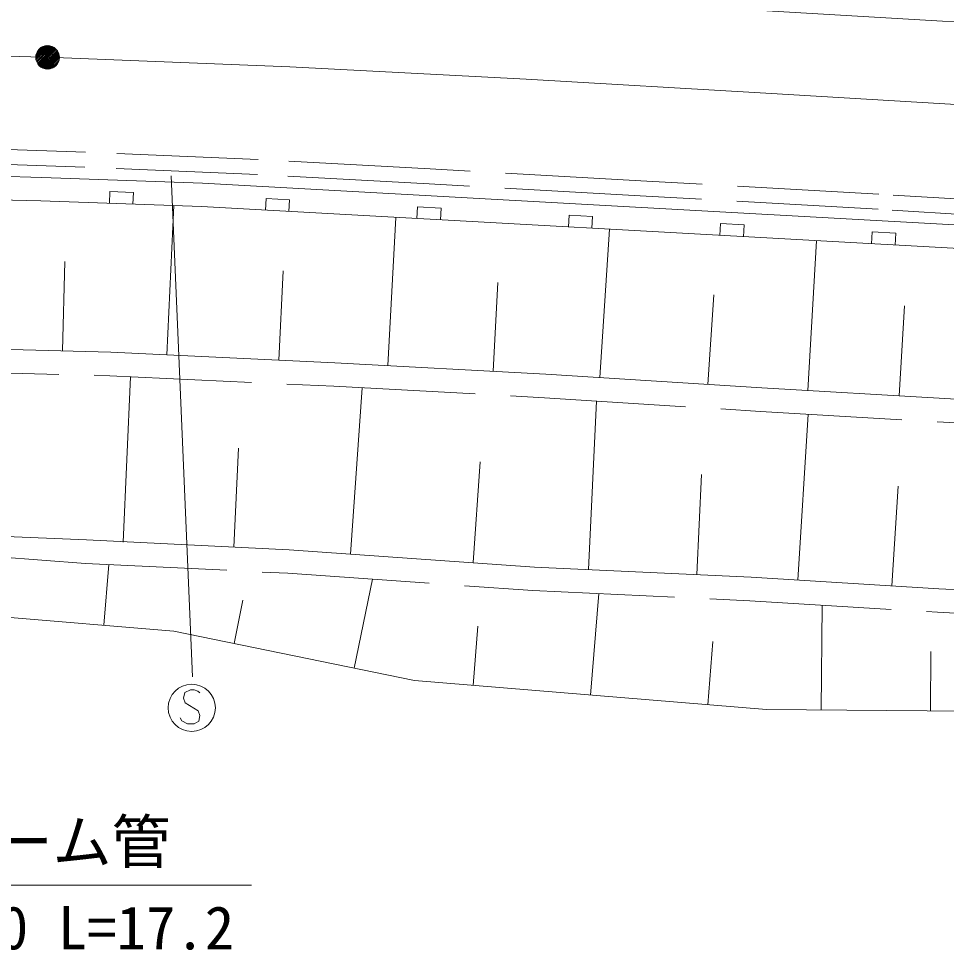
# Model space of a CAD drawing. Units: millimetres, scale not verified. Extents: x 40000 to 680000, y 20000 to 380000.
# Drawn here: x 498990 to 538290, y 272315 to 312262 of the extents above; entities that cross this region are included whole.
import ezdxf
from ezdxf.enums import TextEntityAlignment as Align

# ---------------------------------------------------------------- set-up
doc = ezdxf.new("R2010")
doc.units = ezdxf.units.MM
doc.header["$LTSCALE"] = 1000
doc.header["$PDMODE"] = 32
doc.header["$PDSIZE"] = 500
doc.linetypes.add('DASHED', pattern=[7.5, 6, -1.5])
doc.linetypes.add('LONG_DASHED_DOTTED', pattern=[15.25, 12, -1.5, 0.25, -1.5])
for name, color, linetype, lineweight in [('M-BGD', 7, 'Continuous', 13), ('M-BMK', 2, 'LONG_DASHED_DOTTED', 13), ('M-STR-HTXT', 7, 'Continuous', 13)]:
    doc.layers.add(name, color=color, linetype=linetype, lineweight=lineweight)
doc.styles.add('ＭＳ ゴシック', font='')
doc.styles.get('ＭＳ ゴシック').set_extended_font_data('MS Gothic')

# ---------------------------------------------------------------- blocks, each defined once
blk = doc.blocks.new('ﾌﾟﾛｯﾄﾏｰｸ-C5')
at = {"color": 7, "linetype": 'Continuous', "lineweight": 13}
for p, q in [((-9.98, 0.67), (-0.67, 9.98)), ((-9.97, -0.74), (0.74, 9.97)), ((-9.8, -1.98), (1.98, 9.8)), ((-9.72, 2.34), (-2.34, 9.72)), ((-9.51, -3.1), (3.1, 9.51)), ((-9.11, -4.12), (4.12, 9.11)), ((-8.88, 4.6), (-4.6, 8.88)), ((-8.63, -5.05), (5.05, 8.63)), ((-8.07, -5.91), (5.91, 8.07)), ((-7.44, -6.69), (6.69, 7.44)), ((-6.73, -7.4), (7.4, 6.73)), ((-5.96, -8.03), (8.03, 5.96)), ((-5.11, -8.6), (8.6, 5.11)), ((-4.18, -9.09), (9.09, 4.18)), ((-3.16, -9.49), (9.49, 3.16)), ((-2.05, -9.79), (9.79, 2.05)), ((-0.82, -9.97), (9.97, 0.82)), ((0.58, -9.98), (9.98, -0.58)), ((2.23, -9.75), (9.75, -2.23)), ((4.42, -8.97), (8.97, -4.42))]:
    blk.add_line(p, q, dxfattribs=at)
blk.add_circle((0, 0), 10, dxfattribs=at)
at = {"color": 7}
blk.add_point((0, 0), dxfattribs=at)

msp = doc.modelspace()

# ---------------------------------------------------------------- linework, layer by layer
at = {"layer": 'M-BGD'}
for p, q in [((521792, 313136), (538138, 312165)), ((538138, 312165), (554490, 311186)), ((483211, 305991), (499963, 305542)), ((499963, 305542), (506771, 305300)), ((506771, 305300), (538897, 303519)), ((483565, 304981), (499928, 304543)), ((502845, 304939), (502827, 304440)), ((503844, 304904), (502845, 304939)), ((503826, 304404), (503844, 304904)), ((499928, 304543), (506725, 304301)), ((509465, 304650), (509437, 304151)), ((510463, 304595), (509465, 304650)), ((510436, 304095), (510463, 304595)), ((505263, 298021), (505564, 304342)), ((506725, 304301), (538838, 302521)), ((515888, 304294), (515860, 303795)), ((516886, 304239), (515888, 304294)), ((516858, 303739), (516886, 304239)), ((514622, 297562), (514961, 303845)), ((522310, 303938), (522283, 303439)), ((523309, 303883), (522310, 303938)), ((523281, 303383), (523309, 303883)), ((523616, 297053), (524019, 303342)), ((528733, 303582), (528705, 303083)), ((529731, 303526), (528733, 303582)), ((529704, 303027), (529731, 303526)), ((535156, 303226), (535128, 302727)), ((536154, 303170), (535156, 303226)), ((532423, 296500), (532794, 302856)), ((536126, 302671), (536154, 303170)), ((500845, 298186), (500942, 301977)), ((510012, 297795), (510192, 301579)), ((519091, 297321), (519294, 301086)), ((528196, 296760), (528439, 300557)), ((536297, 296274), (536520, 300094)), ((494713, 298343), (502889, 298133)), ((502889, 298133), (512387, 297682)), ((512387, 297682), (521326, 297200)), ((503415, 290072), (503728, 297092)), ((521326, 297200), (530486, 296614)), ((513048, 289574), (513545, 296618)), ((530486, 296614), (538234, 296161)), ((523133, 288916), (523470, 296061)), ((538234, 296161), (545741, 295771)), ((532010, 288470), (532440, 295498)), ((508106, 289862), (508294, 294067)), ((518241, 289208), (518543, 293486)), ((527724, 288700), (527924, 292940)), ((535991, 288227), (536250, 292450)), ((491686, 290596), (501864, 290173)), ((501864, 290173), (510452, 289757)), ((510452, 289757), (520838, 289024)), ((502589, 286554), (502807, 289126)), ((520838, 289024), (530020, 288592)), ((513208, 284733), (513983, 288506)), ((530020, 288592), (537982, 288105)), ((537982, 288105), (545100, 287733)), ((508113, 285779), (508490, 287615)), ((523215, 283597), (523568, 287895)), ((505565, 286303), (493661, 287308)), ((532991, 282964), (533030, 287406)), ((518242, 284006), (518448, 286511)), ((515756, 284210), (505565, 286303)), ((528188, 283188), (528408, 285871)), ((537625, 282923), (537647, 285443)), ((530674, 282984), (515756, 284210)), ((549210, 282822), (530674, 282984))]:
    msp.add_line(p, q, dxfattribs=at)
at = {"layer": 'M-BGD', "linetype": 'DASHED'}
for p, q in [((501816, 306611), (494995, 306854)), ((509138, 306298), (501816, 306611)), ((501793, 305971), (494978, 306214)), ((516420, 305904), (509138, 306298)), ((509111, 305659), (501793, 305971)), ((516385, 305265), (509111, 305659)), ((525611, 305387), (516420, 305904)), ((525575, 304748), (516385, 305265)), ((535441, 304830), (525611, 305387)), ((557001, 303497), (535441, 304830)), ((535405, 304191), (525575, 304748)), ((556962, 302858), (535405, 304191)), ((494687, 297343), (502852, 297134)), ((502852, 297134), (512333, 296684)), ((512333, 296684), (521262, 296202)), ((521262, 296202), (530428, 295615)), ((530428, 295615), (538182, 295162)), ((538182, 295162), (545689, 294772)), ((501815, 289174), (491060, 289973)), ((501815, 289174), (510392, 288759)), ((510392, 288759), (520779, 288026)), ((520779, 288026), (529966, 287593)), ((529966, 287593), (537930, 287107)), ((537930, 287107), (545048, 286735))]:
    msp.add_line(p, q, dxfattribs=at)
at = {"layer": 'M-BMK'}
for p, q in [((500883, 310604), (493387, 310864)), ((500883, 310604), (510478, 310233)), ((510478, 310233), (520497, 309701)), ((530655, 309111), (520497, 309701)), ((555568, 307627), (530655, 309111))]:
    msp.add_line(p, q, dxfattribs=at)
at = {"layer": 'M-STR-HTXT'}
for p, q in [((505448, 305600), (506354, 284362)), ((506019, 283704), (505971, 283465)), ((506263, 283816), (506019, 283704)), ((506423, 283811), (506263, 283816)), ((506581, 283765), (506423, 283811)), ((506659, 283683), (506581, 283765)), ((505971, 283465), (506045, 283263)), ((506045, 283263), (506594, 282924)), ((506594, 282924), (506667, 282722)), ((505900, 282507), (505824, 282630)), ((506136, 282379), (505900, 282507)), ((506619, 282483), (506415, 282370)), ((506667, 282722), (506619, 282483)), ((506415, 282370), (506136, 282379)), ((492101, 275539), (508851, 275539))]:
    msp.add_line(p, q, dxfattribs=at)
msp.add_circle((506318, 283054), 1000, dxfattribs=at)

# ---------------------------------------------------------------- block references
at = {"layer": 'M-BGD', "xscale": 50, "yscale": 50}
msp.add_blockref('ﾌﾟﾛｯﾄﾏｰｸ-C5', (500207, 310628), dxfattribs=at)

# ---------------------------------------------------------------- texts
at = {"layer": 'M-STR-HTXT', "style": 'ＭＳ ゴシック'}
for s, p in [('ヒューム管', (492921, 275915)), ('φ1000 L=17.2', (492507, 272264))]:
    msp.add_text(s, height=1833, dxfattribs=at).set_placement(p, align=Align.BOTTOM_LEFT)

doc.saveas('drawing.dxf')
